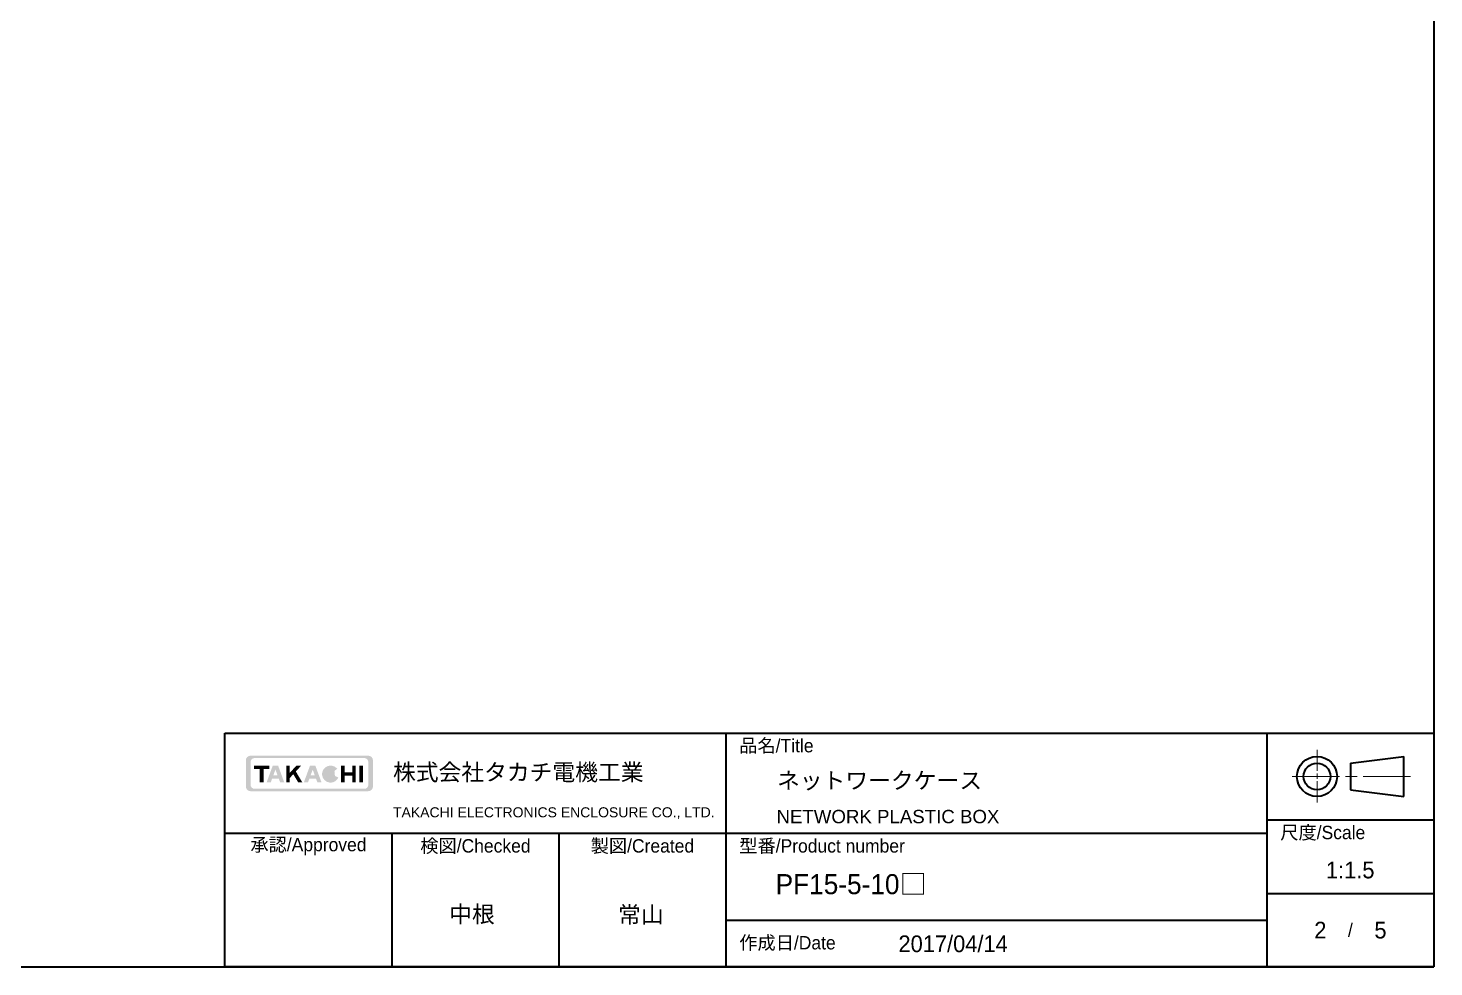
# Model space of a CAD drawing. Header units: millimetres. Extents: x 22 to 3190, y 12 to 574.
# Drawn here: x 889 to 1204.8, y 12 to 222.7 of the extents above; entities that cross this region are included whole.
import ezdxf
from ezdxf.enums import TextEntityAlignment as Align

# ---------------------------------------------------------------- set-up
doc = ezdxf.new("R2010")
doc.units = ezdxf.units.MM
doc.header["$LTSCALE"] = 1.5
doc.linetypes.add('CHAIN', pattern=[0.3543, 0.2362, -0.0295, 0.0591, -0.0295])
doc.layers.add('Border (ISO)', color=7, linetype='Continuous', lineweight=35)
doc.layers.add('Title (ISO)', color=7, linetype='Continuous', lineweight=35)
doc.layers.add('Hatch (ISO)', color=1, linetype='Continuous', lineweight=18, true_color=0xff0000)
doc.styles.add('Note Text (TK)', font='')
doc.styles.add('文字スタイル40', font='')
doc.styles.add('文字スタイル67', font='arial.ttf')
doc.styles.get('Note Text (TK)').set_extended_font_data('MS PGothic')
doc.styles.get('文字スタイル40').set_extended_font_data('MS PGothic')

# ---------------------------------------------------------------- blocks, each defined once
blk = doc.blocks.new('図面枠 tk図枠')
at = {"layer": 'Border (ISO)'}
for p in [(405.5, 289), (14.5, 8)]:
    blk.add_line(p, (405.5, 8), dxfattribs=at)
blk = doc.blocks.new('表題欄 tk表題欄')
at = {"layer": 'Hatch (ISO)'}
h = blk.add_hatch(color=256, dxfattribs=at)
edge = h.paths.add_edge_path(flags=0)
edge.add_arc((95.58, 236.3), 0.596, 270, 360)
edge.add_line((96.17, 236.3), (96.17, 239.71))
edge.add_arc((95.58, 239.71), 0.596, 0, 90)
edge.add_line((95.58, 240.31), (79.14, 240.31))
edge.add_arc((79.14, 239.71), 0.596, 90, 180)
edge.add_line((78.54, 239.71), (78.54, 236.3))
edge.add_arc((79.14, 236.3), 0.596, 180, 270)
edge.add_line((79.14, 235.7), (95.58, 235.7))
edge = h.paths.add_edge_path()
edge.add_line((77.84, 239.96), (77.84, 236.05))
edge.add_arc((78.54, 236.05), 0.702, 180, 270)
edge.add_line((78.54, 235.35), (96.17, 235.35))
edge.add_arc((96.17, 236.05), 0.702, 270, 360)
edge.add_line((96.87, 236.05), (96.87, 239.96))
edge.add_arc((96.17, 239.96), 0.702, 0, 90)
edge.add_line((96.17, 240.66), (78.54, 240.66))
edge.add_arc((78.54, 239.96), 0.702, 90, 180)
for points in [[(79.07, 239.15), (79.07, 238.66), (79.92, 238.66), (79.92, 236.66), (80.51, 236.66), (80.51, 238.66), (81.36, 238.66), (81.36, 239.15)], [(85.68, 236.66), (84.94, 237.89), (84.42, 237.32), (84.42, 236.66), (83.9, 236.66), (83.9, 239.15), (84.42, 239.15), (84.42, 238.1), (85.39, 239.15), (86.11, 239.15), (85.32, 238.3), (86.3, 236.66)], [(92.09, 239.15), (92.09, 236.66), (92.61, 236.66), (92.61, 237.66), (93.77, 237.66), (93.77, 236.66), (94.29, 236.66), (94.29, 239.15), (93.77, 239.15), (93.77, 238.15), (92.61, 238.15), (92.61, 239.15)], [(94.84, 239.15), (94.84, 236.66), (95.36, 236.66), (95.36, 239.15)]]:
    blk.add_hatch(color=256, dxfattribs=at).paths.add_polyline_path(points)
h = blk.add_hatch(color=256, dxfattribs=at)
h.paths.add_polyline_path([(82.59, 237.71), (81.95, 237.71), (82.27, 238.58)], flags=0)
h.paths.add_polyline_path([(82.78, 237.2), (81.76, 237.2), (81.57, 236.66), (80.95, 236.66), (81.86, 239.15), (82.68, 239.15), (83.59, 236.66), (82.98, 236.66)])
h = blk.add_hatch(color=256, dxfattribs=at)
h.paths.add_polyline_path([(87.53, 237.71), (88.16, 237.71), (87.85, 238.58)], flags=0)
h.paths.add_polyline_path([(87.14, 236.66), (87.34, 237.2), (88.35, 237.2), (88.55, 236.66), (89.17, 236.66), (88.25, 239.15), (87.44, 239.15), (86.52, 236.66)])
h = blk.add_hatch(color=256, dxfattribs=at)
edge = h.paths.add_edge_path()
edge.add_arc((90.52, 237.9), 1.27, 38.5505, 336.582)
edge.add_line((91.69, 237.4), (91.17, 237.62))
edge.add_ellipse((90.52, 237.9), major_axis=(0, -0.8), ratio=0.867347, start_angle=124.651, end_angle=429.4109, ccw=False)
edge.add_line((91.09, 238.36), (91.52, 238.7))
at = {"layer": 'Title (ISO)'}
for p, q in [((74.71, 244.05), (255.71, 244.05)), ((74.71, 209.05), (74.71, 244.05)), ((149.71, 244.05), (149.71, 209.05)), ((230.71, 244.05), (230.71, 209.05)), ((255.71, 244.05), (255.71, 209.05)), ((243.21, 239.55), (251.21, 240.55)), ((251.21, 234.55), (251.21, 240.55)), ((243.21, 239.55), (243.21, 235.55)), ((243.21, 235.55), (251.21, 234.55)), ((230.71, 231.05), (255.71, 231.05)), ((74.71, 229.05), (230.71, 229.05)), ((99.71, 229.05), (99.71, 209.05)), ((124.71, 229.05), (124.71, 209.05)), ((230.71, 220.05), (255.71, 220.05)), ((149.71, 216.05), (230.71, 216.05)), ((255.71, 209.05), (74.71, 209.05))]:
    blk.add_line(p, q, dxfattribs=at)
at = {"layer": 'Title (ISO)', "color": 4, "linetype": 'CHAIN', "lineweight": 18, "ltscale": 8.88956, "true_color": 0x00ffff}
blk.add_line((238.21, 241.55), (238.21, 233.55), dxfattribs=at)
at = {"layer": 'Title (ISO)', "color": 4, "linetype": 'CHAIN', "lineweight": 18, "ltscale": 20.001633, "true_color": 0x00ffff}
blk.add_line((252.21, 237.55), (234.21, 237.55), dxfattribs=at)
at = {"layer": 'Title (ISO)'}
for radius in [3, 2]:
    blk.add_circle((238.21, 237.55), radius, dxfattribs=at)
at = {"layer": 'Title (ISO)', "color": 1, "true_color": 0xff0000, "char_height": 2, "line_spacing_factor": 1.5, "style": 'Note Text (TK)'}
for s, insert, attachment_point in [('\\fＭＳ Ｐゴシック|b0|i0;\\H2.0000;品名/Title', (151.71, 242.05), 4), ('\\fＭＳ Ｐゴシック|b0|i0;\\H2.0000;尺度/Scale', (232.71, 229.05), 4), ('\\fＭＳ Ｐゴシック|b0|i0;\\H2.0000;承認/Approved', (87.21, 227.05), 5), ('\\fＭＳ Ｐゴシック|b0|i0;\\H2.0000;検図/Checked', (112.21, 227.05), 5), ('\\fＭＳ Ｐゴシック|b0|i0;\\H2.0000;製図/Created', (137.21, 227.05), 5), ('\\fＭＳ Ｐゴシック|b0|i0;\\H2.0000;型番/Product number', (151.71, 227.05), 4), ('\\fＭＳ Ｐゴシック|b0|i0;\\H2.0000;作成日/Date', (151.71, 212.55), 4)]:
    blk.add_mtext(s, dxfattribs=dict(at, insert=insert, attachment_point=attachment_point))
at = {"layer": 'Title (ISO)', "color": 7, "line_spacing_factor": 1.5, "style": 'Note Text (TK)'}
for s, insert, char_height, attachment_point in [('株式会社タカチ電機工業', (99.87, 238.05), 2.5, 4), ('\\fArial|b0|i0;\\H1.4986;TAKACHI ELECTRONICS ENCLOSURE CO., LTD.', (99.87, 232.05), 1.4986, 4), ('\\fＭＳ Ｐゴシック|b0|i0;\\H2.0000;/', (243.21, 214.55), 2, 5)]:
    blk.add_mtext(s, dxfattribs=dict(at, insert=insert, char_height=char_height, attachment_point=attachment_point))
at = {"layer": 'Title (ISO)', "color": 7}
for tag, p, height, style in [('<品名>_001', (157.37, 235.7), 2.5, 'Note Text (TK)'), ('<Title>_001', (157.28, 230.55), 2, '文字スタイル67'), ('<型番>_001', (157.16, 219.93), 3, '文字スタイル40'), ('<尺度>_001', (239.54, 222.3), 2.5, 'Note Text (TK)'), ('<検図>_001', (108.29, 215.69), 2.5, 'Note Text (TK)'), ('<製図>_001', (133.57, 215.62), 2.5, 'Note Text (TK)'), ('<ページ_No.>_001', (238.1, 213.3), 2.5, 'Note Text (TK)'), ('<総ページ数>_001', (246.8, 213.3), 2.5, 'Note Text (TK)'), ('作成日_001', (175.55, 211.26), 2.5, 'Note Text (TK)')]:
    blk.add_attdef(tag, p, '', height=height, dxfattribs=dict(at, style=style))
at = {"layer": 'Title (ISO)', "color": 7, "style": 'Note Text (TK)'}
blk.add_attdef('<承認>', text='', height=2.5, dxfattribs=at).set_placement((87.21, 217.05), align=Align.MIDDLE_CENTER)

msp = doc.modelspace()

# ---------------------------------------------------------------- block references
at = {"xscale": 1.5, "yscale": 1.5, "zscale": 1.5}
msp.add_blockref('図面枠 tk図枠', (596.5, 0), dxfattribs=at)
ref = msp.add_blockref('表題欄 tk表題欄', (821.1868, -301.5791), dxfattribs=dict(xscale=1.5, yscale=1.5, zscale=1.5))
ref.add_attrib('<品名>_001', 'ネットワークケース', (1057.2386, 51.9759), dxfattribs={"layer": 'Title (ISO)', "color": 7, "height": 3.75, "style": 'Note Text (TK)'})
ref.add_attrib('<型番>_001', 'PF15-5-10□', (1056.9318, 28.321), dxfattribs={"layer": 'Title (ISO)', "color": 7, "height": 4.5, "style": '文字スタイル40'})
ref.add_attrib('<尺度>_001', '1:1.5', (1180.5028, 31.875), dxfattribs={"layer": 'Title (ISO)', "color": 7, "height": 3.75, "style": 'Note Text (TK)'})
ref.add_attrib('作成日_001', '2017/04/14', (1084.5071, 15.3111), dxfattribs={"layer": 'Title (ISO)', "color": 7, "height": 3.75, "style": 'Note Text (TK)'})
ref.add_attrib('<検図>_001', '中根', (983.6193, 21.9545), dxfattribs={"layer": 'Title (ISO)', "color": 7, "height": 3.75, "style": 'Note Text (TK)'})
ref.add_attrib('<製図>_001', '常山', (1021.5455, 21.848), dxfattribs={"layer": 'Title (ISO)', "color": 7, "height": 3.75, "style": 'Note Text (TK)'})
ref.add_attrib('<Title>_001', 'NETWORK PLASTIC BOX', (1057.1115, 44.248), dxfattribs={"layer": 'Title (ISO)', "color": 7, "height": 3, "style": '文字スタイル67'})
ref.add_attrib('<ページ_No.>_001', '2', (1177.8864, 18.375), dxfattribs={"layer": 'Title (ISO)', "color": 7, "height": 3.75, "style": 'Note Text (TK)'})
ref.add_attrib('<総ページ数>_001', '5', (1191.3864, 18.375), dxfattribs={"layer": 'Title (ISO)', "color": 7, "height": 3.75, "style": 'Note Text (TK)'})

doc.saveas('drawing.dxf')
